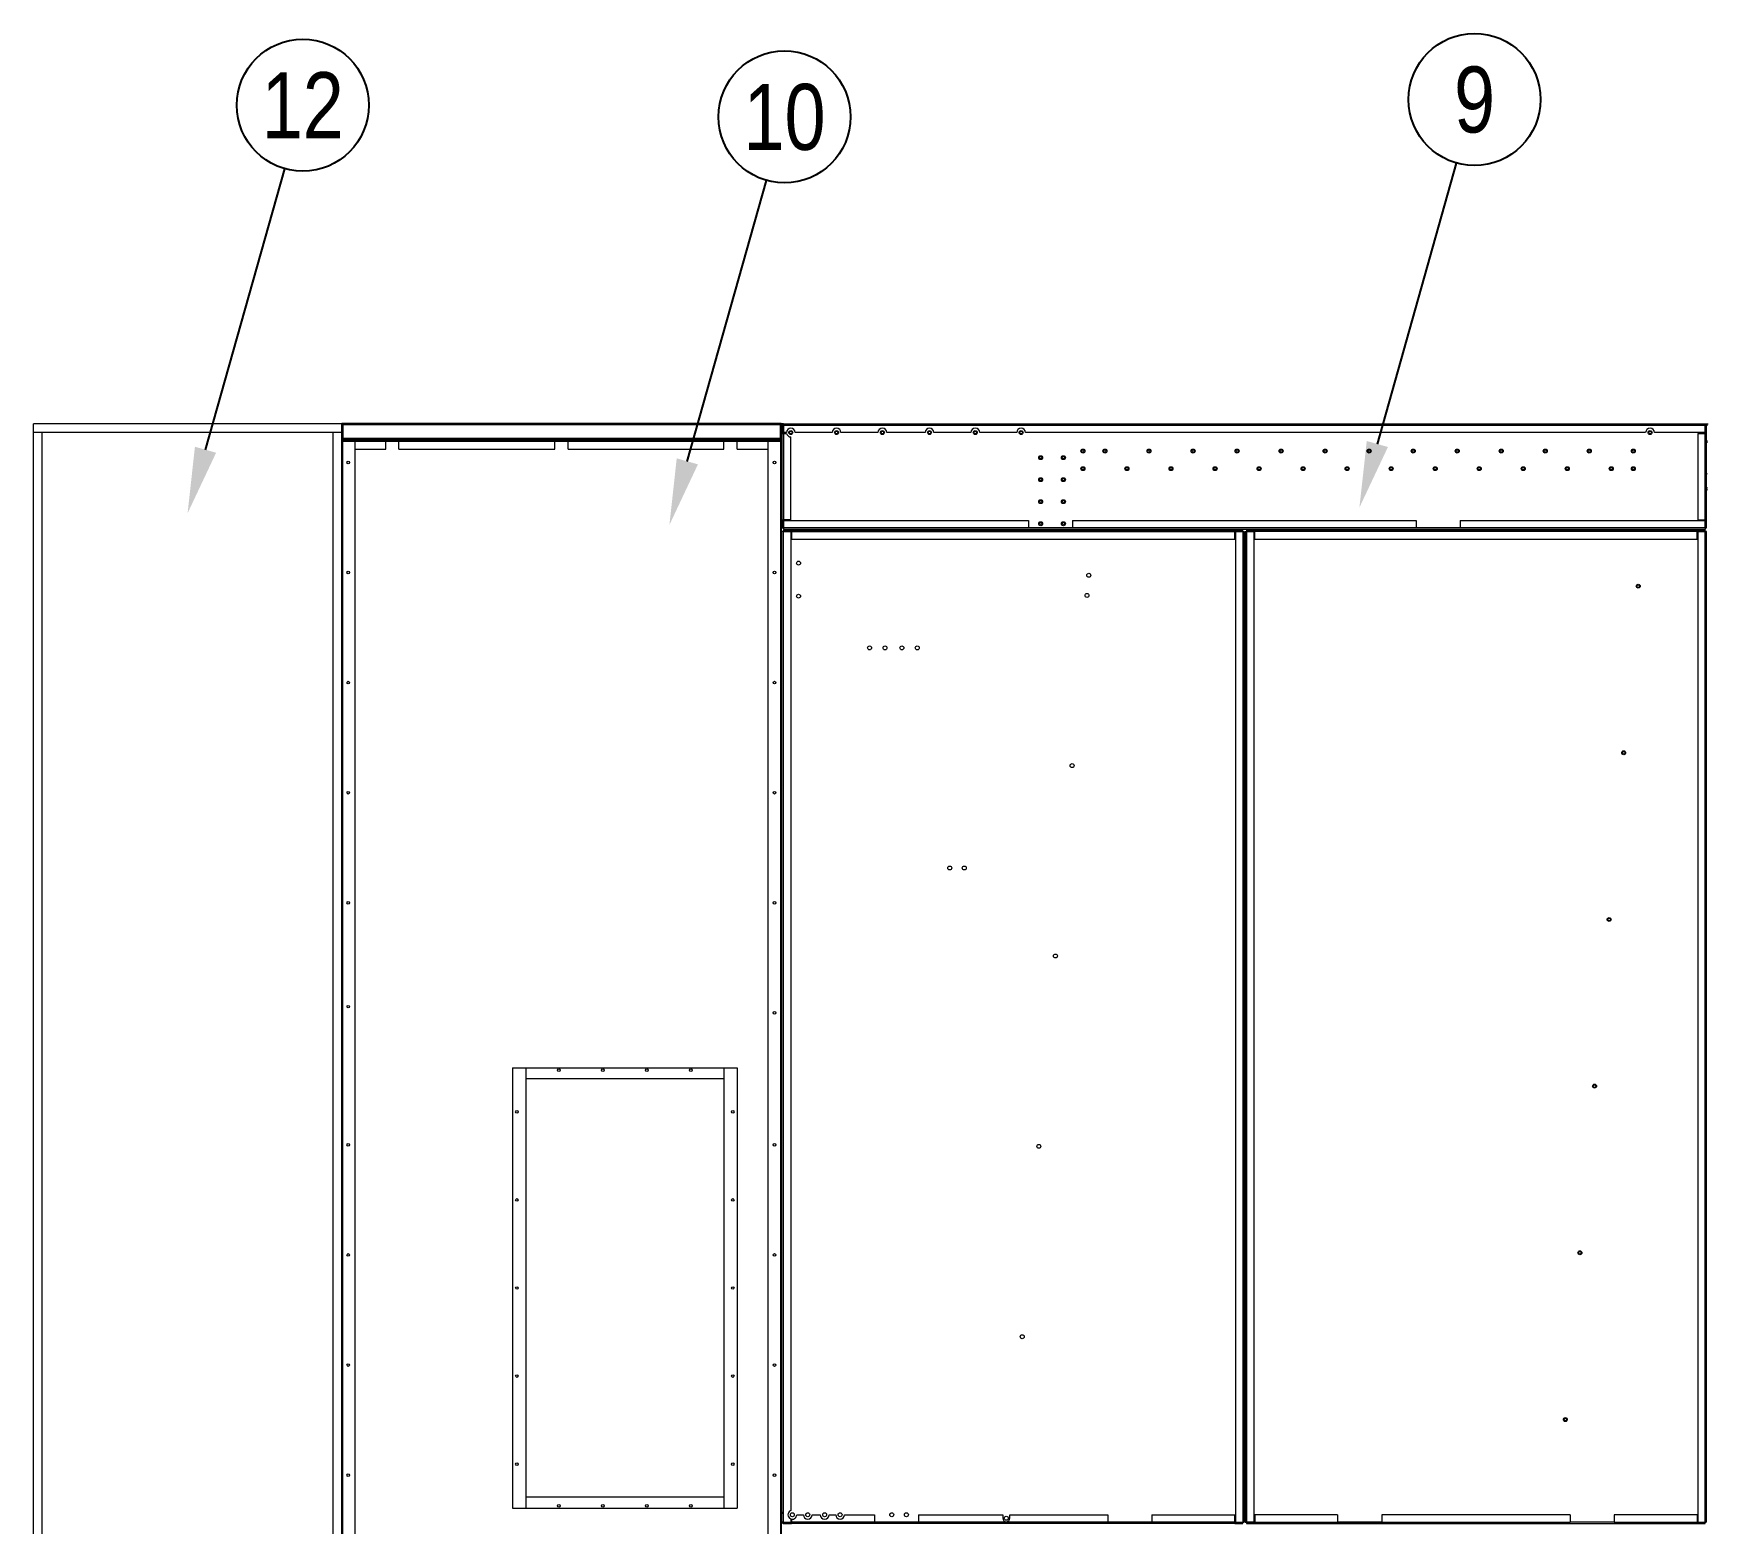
# Model space of a CAD drawing. Header units: millimetres. Extents: x -662372 to 32037, y -140374 to 23117.
# Drawn here: x 11523 to 15325, y 10407 to 13791 of the extents above; entities that cross this region are included whole.
import ezdxf
from ezdxf.enums import TextEntityAlignment as Align

# ---------------------------------------------------------------- set-up
doc = ezdxf.new("R2010")
doc.units = ezdxf.units.MM
doc.linetypes.add('HIDDEN', pattern=[0.375, 0.25, -0.125])
for name, color, linetype in [('냉각탑_dim', 1, 'Continuous'), ('냉각탑_text', 3, 'Continuous'), ('숨은선', 5, 'HIDDEN')]:
    doc.layers.add(name, color=color, linetype=linetype)
doc.styles.get("Standard").update_dxf_attribs({"font": 'arial.ttf'})

# ---------------------------------------------------------------- blocks, each defined once
blk = doc.blocks.new('A$C42073BE0')
for p, q in [((0, 998), (0, 0)), ((0, 998), (36, 998)), ((36, 998), (36, 0)), ((0, 0), (36, 0))]:
    blk.add_line(p, q)
at = {"layer": '숨은선', "ltscale": 4}
for p, q in [((1.6, 996.4), (34.4, 996.4)), ((1.6, 996.4), (1.6, 0)), ((34.4, 996.4), (34.4, 0)), ((1.6, 1.6), (34.4, 1.6))]:
    blk.add_line(p, q, dxfattribs=at)
blk = doc.blocks.new('1')
at = {"lineweight": 20}
for p, q in [((12222.5, 12904.6), (11522.5, 12904.6)), ((11522.5, 9904.6), (11522.5, 12904.6)), ((12222.5, 12884.6), (11522.5, 12884.6)), ((11542.5, 9924.6), (11542.5, 12884.6)), ((12202.5, 12884.6), (12202.5, 9924.6)), ((12222.5, 12866.6), (12222.5, 9966.6)), ((12222.5, 12866.6), (13220.5, 12866.6)), ((13220.5, 12866.6), (13220.5, 9966.6)), ((12610.5, 11441.6), (12610.5, 10441.6)), ((12610.5, 11441.6), (13120.5, 11441.6)), ((12640.5, 11441.6), (12640.5, 10441.6)), ((13090.5, 11416.6), (12640.5, 11416.6)), ((13090.5, 11441.6), (13090.5, 10441.6)), ((13120.5, 11441.6), (13120.5, 10441.6)), ((13090.5, 10466.6), (12640.5, 10466.6)), ((12610.5, 10441.6), (13120.5, 10441.6))]:
    blk.add_line(p, q, dxfattribs=at)
at = {"color": 0, "lineweight": 20}
for p, q in [((13222.5, 12904.6), (12222.5, 12904.6)), ((12222.5, 9904.6), (12222.5, 12904.6)), ((13226.1, 12904.6), (13222.5, 12904.6))]:
    blk.add_line(p, q, dxfattribs=at)
at = {"color": 7, "lineweight": 20, "ltscale": 0.001111}
for p, q in [((13224.5, 12901.1), (13222.5, 12901.1)), ((15322.5, 12901.1), (15320.5, 12901.1)), ((13226, 12884.6), (13226, 12882.6)), ((15322.5, 12865.7), (15324.5, 12865.7)), ((15322.5, 12862.6), (15324.5, 12862.6)), ((13222.5, 12668.1), (13224.5, 12668.1)), ((13226, 12686.6), (13226, 12684.6)), ((13772, 12664.6), (13772, 12662.6)), ((13783.5, 12664.6), (13783.5, 12662.6)), ((13787, 12662.6), (13787, 12664.6)), ((13789, 12662.6), (13789, 12664.6)), ((13790.5, 12664.6), (13790.5, 12662.6)), ((13886.5, 12664.6), (13886.5, 12662.6)), ((13888.5, 12662.6), (13888.5, 12664.6)), ((13890.5, 12662.6), (13890.5, 12664.6)), ((13935.5, 12662.6), (13935.5, 12664.6)), ((13937.5, 12662.6), (13937.5, 12664.6)), ((13939.5, 12664.6), (13939.5, 12662.6)), ((13941.5, 12664.6), (13941.5, 12662.6)), ((15167.5, 12664.6), (15167.5, 12662.6)), ((15169.5, 12662.6), (15169.5, 12664.6)), ((15320.5, 12668.1), (15322.5, 12668.1)), ((14272.5, 12658.6), (14274.5, 12658.6)), ((14272.5, 12632.1), (14274.5, 12632.1)), ((14272.5, 12628.6), (14274.5, 12628.6)), ((14274.5, 12610.6), (14272.5, 12610.6))]:
    blk.add_line(p, q, dxfattribs=at)
at = {"color": 7, "lineweight": 20, "ltscale": 0.010278}
for p, q in [((13222.5, 12901.1), (13222.5, 12882.6)), ((13224.5, 12882.6), (13224.5, 12901.1)), ((15319, 12882.6), (15319, 12901.1)), ((15320.5, 12901.1), (15320.5, 12882.6)), ((15322.5, 12882.6), (15322.5, 12901.1)), ((13222.5, 12686.6), (13222.5, 12668.1)), ((13224.5, 12668.1), (13224.5, 12686.6)), ((13244.1, 12662.6), (13225.6, 12662.6)), ((13225.6, 12661), (13244.1, 12661)), ((14269.4, 12662.6), (14250.9, 12662.6)), ((14250.9, 12661), (14269.4, 12661)), ((14296.1, 12662.6), (14277.6, 12662.6)), ((14277.6, 12661), (14296.1, 12661)), ((15319.4, 12662.6), (15300.9, 12662.6)), ((15300.9, 12661), (15319.4, 12661)), ((15319, 12668.1), (15319, 12686.6)), ((15320.5, 12686.6), (15320.5, 12668.1)), ((15322.5, 12668.1), (15322.5, 12686.6)), ((13225.6, 12659.5), (13244.1, 12659.5)), ((14250.9, 12659.5), (14269.4, 12659.5)), ((14277.6, 12659.5), (14296.1, 12659.5)), ((15300.9, 12659.5), (15319.4, 12659.5)), ((13244.1, 10408.2), (13225.6, 10408.2)), ((13225.6, 10406.6), (13244.1, 10406.6)), ((14269.4, 10408.2), (14250.9, 10408.2)), ((14250.9, 10406.6), (14269.4, 10406.6)), ((14296.1, 10408.2), (14277.6, 10408.2)), ((14277.6, 10406.6), (14296.1, 10406.6)), ((15319.4, 10408.2), (15300.9, 10408.2)), ((15300.9, 10406.6), (15319.4, 10406.6))]:
    blk.add_line(p, q, dxfattribs=at)
at = {"color": 7, "lineweight": 20, "ltscale": 0.000833333}
for p, q in [((13226, 12901.1), (13224.5, 12901.1)), ((15319, 12901.1), (15320.5, 12901.1)), ((13226, 12668.1), (13224.5, 12668.1)), ((13225.6, 12659.5), (13225.6, 12661)), ((14269.4, 12659.5), (14269.4, 12661)), ((14277.6, 12659.5), (14277.6, 12661)), ((15319, 12668.1), (15320.5, 12668.1)), ((15319.4, 12659.5), (15319.4, 12661)), ((13225.6, 10409.7), (13225.6, 10408.2)), ((14269.4, 10409.7), (14269.4, 10408.2)), ((14277.6, 10409.7), (14277.6, 10408.2)), ((15319.4, 10409.7), (15319.4, 10408.2))]:
    blk.add_line(p, q, dxfattribs=at)
at = {"color": 7, "lineweight": 20}
for p, q in [((13226, 12904.6), (15319, 12904.6)), ((13226, 12901.1), (15319, 12901.1)), ((15184, 12884.6), (13775.5, 12884.6)), ((15319, 12664.6), (13226, 12664.6)), ((13244.1, 12662.6), (14250.9, 12662.6)), ((15300.9, 12662.6), (14296.1, 12662.6)), ((13222.5, 10409.7), (13222.5, 12659.5)), ((13225.6, 10409.7), (13225.6, 12659.5)), ((13242.5, 12659.5), (13242.5, 10436)), ((13244.1, 12659.5), (14250.9, 12659.5)), ((13244.1, 12642.6), (14250.9, 12642.6)), ((14252.5, 12659.5), (14252.5, 10409.7)), ((14269.4, 12659.5), (14269.4, 10409.7)), ((14272.5, 12659.5), (14272.5, 10409.7)), ((14274.5, 12659.5), (14274.5, 10409.7)), ((14277.6, 12659.5), (14277.6, 10409.7)), ((14294.5, 10409.7), (14294.5, 12659.5)), ((15300.9, 12659.5), (14296.1, 12659.5)), ((14296.1, 12642.6), (15300.9, 12642.6)), ((15302.5, 12659.5), (15302.5, 10409.7)), ((15319.4, 10409.7), (15319.4, 12659.5)), ((15322.5, 10409.7), (15322.5, 12659.5)), ((14250.9, 10406.6), (13244.1, 10406.6)), ((14296.1, 10406.6), (15300.9, 10406.6))]:
    blk.add_line(p, q, dxfattribs=at)
at = {"color": 7, "lineweight": 20, "ltscale": 0.001944}
for p, q in [((13226, 12901.1), (13226, 12904.6)), ((15319, 12901.1), (15319, 12904.6)), ((13222.5, 12882.6), (13226, 12882.6)), ((15322.5, 12882.6), (15319, 12882.6)), ((13222.5, 12686.6), (13226, 12686.6)), ((13226, 12668.1), (13226, 12664.6)), ((15322.5, 12686.6), (15319, 12686.6)), ((15319, 12668.1), (15319, 12664.6))]:
    blk.add_line(p, q, dxfattribs=at)
at = {"color": 7, "lineweight": 20, "ltscale": 0.009167}
for p, q in [((13226, 12901.1), (13226, 12884.6)), ((15319, 12884.6), (15319, 12901.1)), ((15302.5, 12882.6), (15319, 12882.6)), ((13242.5, 12686.6), (13226, 12686.6)), ((13226, 12684.6), (13226, 12668.1)), ((13782.5, 12684.6), (13782.5, 12668.1)), ((13882.5, 12684.6), (13882.5, 12668.1)), ((14662.5, 12684.6), (14662.5, 12668.1)), ((14762.5, 12684.6), (14762.5, 12668.1)), ((15302.5, 12686.6), (15319, 12686.6)), ((15319, 12668.1), (15319, 12684.6))]:
    blk.add_line(p, q, dxfattribs=at)
at = {"color": 7, "lineweight": 20, "ltscale": 0.003944}
blk.add_line((15319, 12904.6), (15326.1, 12904.6), dxfattribs=at)
at = {"color": 7, "lineweight": 20, "ltscale": 0.003056}
blk.add_line((15319, 12901.5), (15324.5, 12901.5), dxfattribs=at)
at = {"color": 5, "lineweight": 20}
for p, q in [((12252.5, 12866.6), (12252.5, 9966.6)), ((12322.5, 12846.6), (12322.5, 12866.6)), ((12322.5, 12865), (12352.5, 12865)), ((12352.5, 12846.6), (12352.5, 12866.6)), ((12706.5, 12846.6), (12706.5, 12866.6)), ((12706.5, 12865), (12736.5, 12865)), ((12736.5, 12846.6), (12736.5, 12866.6)), ((13090.5, 12846.6), (13090.5, 12866.6)), ((13090.5, 12865), (13120.5, 12865)), ((13120.5, 12846.6), (13120.5, 12866.6)), ((13190.5, 12866.6), (13190.5, 9966.6)), ((12252.5, 12846.6), (12322.5, 12846.6)), ((12252.5, 12846.6), (12322.5, 12846.6)), ((12352.5, 12846.6), (12706.5, 12846.6)), ((12736.5, 12846.6), (13090.5, 12846.6)), ((13120.5, 12846.6), (13190.5, 12846.6))]:
    blk.add_line(p, q, dxfattribs=at)
at = {"color": 7, "lineweight": 20, "ltscale": 0.108889}
for p, q in [((13222.5, 12882.6), (13222.5, 12686.6)), ((13226, 12882.6), (13226, 12686.6)), ((15302.5, 12882.6), (15302.5, 12686.6)), ((15319, 12686.6), (15319, 12882.6)), ((15322.5, 12686.6), (15322.5, 12882.6))]:
    blk.add_line(p, q, dxfattribs=at)
at = {"color": 7, "lineweight": 20, "ltscale": 0.003611}
blk.add_line((13232.5, 12884.6), (13226, 12884.6), dxfattribs=at)
at = {"color": 7, "lineweight": 20, "ltscale": 0.003723}
blk.add_line((13226, 12882.6), (13232.7, 12882.6), dxfattribs=at)
at = {"color": 7, "lineweight": 20, "ltscale": 0.104444}
blk.add_line((13242.5, 12686.6), (13242.5, 12874.6), dxfattribs=at)
at = {"color": 7, "lineweight": 20, "ltscale": 0.046667}
for p, q in [((13336.5, 12884.6), (13252.5, 12884.6)), ((13440.5, 12884.6), (13356.5, 12884.6)), ((13651.5, 12884.6), (13567.5, 12884.6)), ((13755.5, 12884.6), (13671.5, 12884.6))]:
    blk.add_line(p, q, dxfattribs=at)
at = {"color": 7, "lineweight": 20, "ltscale": 0.048333}
blk.add_line((13547.5, 12884.6), (13460.5, 12884.6), dxfattribs=at)
at = {"color": 7, "lineweight": 20, "ltscale": 0.063889}
blk.add_line((15319, 12884.6), (15204, 12884.6), dxfattribs=at)
at = {"color": 7, "lineweight": 20, "ltscale": 0.001373}
for p, q in [((15322.5, 12790.5), (15324.5, 12791.9)), ((15324.5, 12758.7), (15322.5, 12757.2)), ((15324.5, 12754.8), (15322.5, 12753.4))]:
    blk.add_line(p, q, dxfattribs=at)
at = {"color": 7, "lineweight": 20, "ltscale": 0.000888889}
for p, q in [((13225.6, 12662.6), (13225.6, 12661)), ((14269.4, 12661), (14269.4, 12662.6)), ((14277.6, 12662.6), (14277.6, 12661)), ((15319.4, 12661), (15319.4, 12662.6)), ((14250.9, 12659.5), (14252.5, 12659.5)), ((13225.6, 10408.2), (13225.6, 10406.6)), ((13244.1, 10409.7), (13242.5, 10409.7)), ((14252.5, 10409.7), (14250.9, 10409.7)), ((14269.4, 10406.6), (14269.4, 10408.2)), ((14277.6, 10408.2), (14277.6, 10406.6)), ((14296.1, 10409.7), (14294.5, 10409.7)), ((15302.5, 10409.7), (15300.9, 10409.7)), ((15319.4, 10406.6), (15319.4, 10408.2))]:
    blk.add_line(p, q, dxfattribs=at)
at = {"color": 7, "lineweight": 20, "ltscale": 0.309167}
for p, q in [((13226, 12684.6), (13782.5, 12684.6)), ((13782.5, 12668.1), (13226, 12668.1)), ((14762.5, 12684.6), (15319, 12684.6)), ((15319, 12668.1), (14762.5, 12668.1))]:
    blk.add_line(p, q, dxfattribs=at)
at = {"color": 7, "lineweight": 20, "ltscale": 0.001722}
for p, q in [((13244.1, 12659.5), (13244.1, 12662.6)), ((14250.9, 12659.5), (14250.9, 12662.6)), ((14296.1, 12662.6), (14296.1, 12659.5)), ((15300.9, 12662.6), (15300.9, 12659.5)), ((13225.6, 12659.5), (13222.5, 12659.5)), ((14269.4, 12659.5), (14272.5, 12659.5)), ((14274.5, 12659.5), (14277.6, 12659.5)), ((15322.5, 12659.5), (15319.4, 12659.5)), ((13225.6, 10409.7), (13222.5, 10409.7)), ((13244.1, 10409.7), (13244.1, 10406.6)), ((14250.9, 10409.7), (14250.9, 10406.6)), ((14269.4, 10409.7), (14272.5, 10409.7)), ((14274.5, 10409.7), (14277.6, 10409.7)), ((14296.1, 10406.6), (14296.1, 10409.7)), ((15300.9, 10406.6), (15300.9, 10409.7)), ((15322.5, 10409.7), (15319.4, 10409.7))]:
    blk.add_line(p, q, dxfattribs=at)
at = {"color": 7, "lineweight": 20, "ltscale": 0.055556}
for p, q in [((13882.5, 12668.1), (13782.5, 12668.1)), ((13882.5, 12668.1), (13782.5, 12668.1)), ((14762.5, 12668.1), (14662.5, 12668.1)), ((14762.5, 12668.1), (14662.5, 12668.1)), ((13532.5, 10409.7), (13432.5, 10409.7)), ((14062.5, 10409.7), (13962.5, 10409.7)), ((14062.5, 10409.7), (13962.5, 10409.7)), ((14484.5, 10409.7), (14584.5, 10409.7)), ((14584.5, 10409.7), (14484.5, 10409.7)), ((15112.5, 10409.7), (15012.5, 10409.7))]:
    blk.add_line(p, q, dxfattribs=at)
at = {"color": 7, "lineweight": 20, "ltscale": 0.433333}
for p, q in [((13882.5, 12684.6), (14662.5, 12684.6)), ((14662.5, 12668.1), (13882.5, 12668.1))]:
    blk.add_line(p, q, dxfattribs=at)
at = {"color": 7, "lineweight": 20, "ltscale": 0.009389}
for p, q in [((13242.5, 12659.5), (13225.6, 12659.5)), ((13244.1, 12659.5), (13244.1, 12642.6)), ((14250.9, 12642.6), (14250.9, 12659.5)), ((14269.4, 12659.5), (14252.5, 12659.5)), ((14294.5, 12659.5), (14277.6, 12659.5)), ((14296.1, 12642.6), (14296.1, 12659.5)), ((15300.9, 12642.6), (15300.9, 12659.5)), ((15302.5, 12659.5), (15319.4, 12659.5)), ((13432.5, 10426.6), (13432.5, 10409.7)), ((13532.5, 10426.6), (13532.5, 10409.7)), ((13962.5, 10426.6), (13962.5, 10409.7)), ((14062.5, 10426.6), (14062.5, 10409.7)), ((14250.9, 10409.7), (14250.9, 10426.6)), ((14296.1, 10426.6), (14296.1, 10409.7)), ((14484.5, 10426.6), (14484.5, 10409.7)), ((14584.5, 10426.6), (14584.5, 10409.7)), ((15012.5, 10426.6), (15012.5, 10409.7)), ((15112.5, 10426.6), (15112.5, 10409.7)), ((15300.9, 10426.6), (15300.9, 10409.7)), ((13225.6, 10409.7), (13242.5, 10409.7)), ((14252.5, 10409.7), (14269.4, 10409.7)), ((14294.5, 10409.7), (14277.6, 10409.7)), ((15302.5, 10409.7), (15319.4, 10409.7))]:
    blk.add_line(p, q, dxfattribs=at)
at = {"color": 7, "lineweight": 20, "ltscale": 0.000888888}
for p, q in [((13242.5, 12659.5), (13244.1, 12659.5)), ((13244.1, 10409.7), (13242.5, 10409.7))]:
    blk.add_line(p, q, dxfattribs=at)
at = {"color": 7, "lineweight": 20, "ltscale": 0.011818}
blk.add_line((13222.5, 10433.4), (13220.6, 10412.2), dxfattribs=at)
at = {"color": 7, "lineweight": 20, "ltscale": 0.008333}
for p, q in [((13256, 10426.6), (13271, 10426.6)), ((13329.4, 10426.6), (13344.4, 10426.6))]:
    blk.add_line(p, q, dxfattribs=at)
at = {"color": 7, "lineweight": 20, "ltscale": 0.010222}
blk.add_line((13291, 10426.6), (13309.4, 10426.6), dxfattribs=at)
at = {"color": 7, "lineweight": 20, "ltscale": 0.037841}
blk.add_line((13364.4, 10426.6), (13432.5, 10426.6), dxfattribs=at)
at = {"color": 7, "lineweight": 20, "ltscale": 0.106316}
blk.add_line((13532.5, 10426.6), (13723.9, 10426.6), dxfattribs=at)
at = {"color": 7, "lineweight": 20, "ltscale": 0.004483}
for p, q in [((13723.9, 10426.6), (13723.9, 10418.6)), ((13739.9, 10418.6), (13739.9, 10426.6))]:
    blk.add_line(p, q, dxfattribs=at)
at = {"color": 7, "lineweight": 20, "ltscale": 0.123684}
blk.add_line((13739.9, 10426.6), (13962.5, 10426.6), dxfattribs=at)
at = {"color": 7, "lineweight": 20, "ltscale": 0.104667}
for p, q in [((14062.5, 10426.6), (14250.9, 10426.6)), ((14484.5, 10426.6), (14296.1, 10426.6)), ((15300.9, 10426.6), (15112.5, 10426.6)), ((13432.5, 10409.7), (13244.1, 10409.7)), ((14250.9, 10409.7), (14062.5, 10409.7)), ((14296.1, 10409.7), (14484.5, 10409.7)), ((15112.5, 10409.7), (15300.9, 10409.7))]:
    blk.add_line(p, q, dxfattribs=at)
at = {"color": 7, "lineweight": 20, "ltscale": 0.237778}
for p, q in [((15012.5, 10426.6), (14584.5, 10426.6)), ((14584.5, 10409.7), (15012.5, 10409.7))]:
    blk.add_line(p, q, dxfattribs=at)
at = {"color": 7, "lineweight": 20, "ltscale": 0.001034}
blk.add_line((13220.6, 10412.2), (13222.5, 10412), dxfattribs=at)
at = {"color": 7, "lineweight": 20, "ltscale": 0.004182}
blk.add_line((13242.5, 10417.3), (13242.5, 10409.7), dxfattribs=at)
at = {"color": 7, "lineweight": 20, "ltscale": 0.003933}
blk.add_line((13244.1, 10416.8), (13244.1, 10409.7), dxfattribs=at)
at = {"color": 7, "lineweight": 20, "ltscale": 0.238889}
blk.add_line((13962.5, 10409.7), (13532.5, 10409.7), dxfattribs=at)
at = {"color": 7, "lineweight": 20}
for centre, radius in [((13242.5, 12884.6), 4.5), ((13346.5, 12884.6), 4.5), ((13450.5, 12884.6), 4.5), ((13557.5, 12884.6), 4.5), ((13661.5, 12884.6), 4.5), ((13765.5, 12884.6), 4.5), ((15194, 12884.6), 4.5), ((13242.5, 12884.6), 3), ((13346.5, 12884.6), 3), ((13450.5, 12884.6), 3), ((13557.5, 12884.6), 3), ((13661.5, 12884.6), 3), ((13765.5, 12884.6), 3), ((15194, 12884.6), 3), ((13810, 12827.6), 4.5), ((13810, 12827.6), 3), ((13861.5, 12827.6), 4.5), ((13861.5, 12827.6), 3), ((13906, 12842.6), 4.5), ((13906, 12842.6), 3), ((13956, 12842.6), 4.5), ((13956, 12842.6), 3), ((14056, 12842.6), 4.5), ((14056, 12842.6), 3), ((14156, 12842.6), 4.5), ((14156, 12842.6), 3), ((14256, 12842.6), 4.5), ((14256, 12842.6), 3), ((14356, 12842.6), 4.5), ((14356, 12842.6), 3), ((14456, 12842.6), 4.5), ((14456, 12842.6), 3), ((14556, 12842.6), 4.5), ((14556, 12842.6), 3), ((14656, 12842.6), 4.5), ((14656, 12842.6), 3), ((14756, 12842.6), 4.5), ((14756, 12842.6), 3), ((14856, 12842.6), 4.5), ((14856, 12842.6), 3), ((14956, 12842.6), 4.5), ((14956, 12842.6), 3), ((15056, 12842.6), 4.5), ((15056, 12842.6), 3), ((15156, 12842.6), 4.5), ((15156, 12842.6), 3), ((13810, 12777.6), 4.5), ((13810, 12777.6), 3), ((13861.5, 12777.6), 4.5), ((13861.5, 12777.6), 3), ((13906, 12802.6), 4.5), ((13906, 12802.6), 3), ((14006, 12802.6), 4.5), ((14006, 12802.6), 3), ((14106, 12802.6), 4.5), ((14106, 12802.6), 3), ((14206, 12802.6), 4.5), ((14206, 12802.6), 3), ((14306, 12802.6), 4.5), ((14306, 12802.6), 3), ((14406, 12802.6), 4.5), ((14406, 12802.6), 3), ((14506, 12802.6), 4.5), ((14506, 12802.6), 3), ((14606, 12802.6), 4.5), ((14606, 12802.6), 3), ((14706, 12802.6), 4.5), ((14706, 12802.6), 3), ((14806, 12802.6), 4.5), ((14806, 12802.6), 3), ((14906, 12802.6), 4.5), ((14906, 12802.6), 3), ((15006, 12802.6), 4.5), ((15006, 12802.6), 3), ((15106, 12802.6), 4.5), ((15106, 12802.6), 3), ((15156, 12802.6), 4.5), ((15156, 12802.6), 3), ((13810, 12727.6), 4.5), ((13810, 12727.6), 3), ((13861.5, 12727.6), 4.5), ((13861.5, 12727.6), 3), ((13810, 12677.6), 4.5), ((13810, 12677.6), 3), ((13861.5, 12677.6), 4.5), ((13861.5, 12677.6), 3), ((13260, 12588), 4.5), ((13919.3, 12560.4), 4.5), ((13260, 12513), 4.5), ((13915.2, 12514.6), 4.5), ((15167.2, 12535.7), 4.5), ((15167.2, 12535.7), 3), ((13421.4, 12395.6), 4.5), ((13456.4, 12395.6), 4.5), ((13494.8, 12395.6), 4.5), ((13529.8, 12395.6), 4.5), ((13881.4, 12128.1), 4.5), ((15134.1, 12157.2), 4.5), ((15134.1, 12157.2), 3), ((13603.5, 11895.6), 4.5), ((13636.5, 11895.6), 4.5), ((15101, 11778.6), 4.5), ((15101, 11778.6), 3), ((13843.6, 11695.7), 4.5), ((15067.9, 11400.1), 4.5), ((15067.9, 11400.1), 3), ((13805.8, 11263.4), 4.5), ((15034.7, 11021.5), 4.5), ((15034.7, 11021.5), 3), ((13768, 10831), 4.5), ((15001.6, 10642.9), 4.5), ((15001.6, 10642.9), 3), ((13246, 10426.6), 4.5), ((13281, 10426.6), 4.5), ((13319.4, 10426.6), 4.5), ((13354.4, 10426.6), 4.5), ((13471.8, 10426.6), 4.5), ((13505, 10426.6), 4.5), ((13731.9, 10418.6), 4.5)]:
    blk.add_circle(centre, radius, dxfattribs=at)
at = {"lineweight": 20}
for centre in [(12237.5, 12816.6), (13205.5, 12816.6), (12237.5, 12566.6), (13205.5, 12566.6), (12237.5, 12316.6), (13205.5, 12316.6), (12237.5, 12066.6), (13205.5, 12066.6), (12237.5, 11816.6), (13205.5, 11816.6), (12237.5, 11580.6), (13205.5, 11566.6), (12715.5, 11436.6), (12815.5, 11436.6), (12915.5, 11436.6), (13015.5, 11436.6), (12620.5, 11341.6), (13110.5, 11341.6), (12237.5, 11266.6), (13205.5, 11266.6), (12620.5, 11141.6), (13110.5, 11141.6), (12237.5, 11016.6), (13205.5, 11016.6), (12620.5, 10941.6), (13110.5, 10941.6), (12237.5, 10766.6), (13205.5, 10766.6), (12620.5, 10741.6), (13110.5, 10741.6), (12620.5, 10541.6), (13110.5, 10541.6), (12237.5, 10516.6), (13205.5, 10516.6), (12715.5, 10446.6), (12815.5, 10446.6), (12915.5, 10446.6), (13015.5, 10446.6)]:
    blk.add_circle(centre, 3, dxfattribs=at)
at = {"color": 7, "lineweight": 20}
for centre, radius, start, end in [((13226.1, 12901), 3.6, 91.5918, 178.4088), ((13226.1, 12901), 1.6, 93.5833, 176.4167), ((13226.1, 12901), 3.6, 90, 90.2418), ((13242.5, 12884.6), 10, 0, 180), ((13346.5, 12884.6), 10, 0, 180), ((13450.5, 12884.6), 10, 0, 180), ((13557.5, 12884.6), 10, 0, 180), ((13661.5, 12884.6), 10, 0, 180), ((13765.5, 12884.6), 10, 0, 180), ((13781.9, 12901), 3.6, 89.7582, 90), ((13791, 12901.1), 3.5, 90, 90.2449), ((15194, 12884.6), 10, 0, 180), ((13242.5, 12884.6), 10, 191.5372, 270), ((13246, 10426.6), 10, 110.4057, 249.5943), ((13246, 10426.6), 10, 259.1251, 0), ((13281, 10426.6), 10, 180, 0), ((13319.4, 10426.6), 10, 180, 0), ((13354.4, 10426.6), 10, 180, 0), ((13731.9, 10418.6), 8, 180, 0), ((13226, 10410.1), 3.5, 175, 263.6565), ((13226, 10410.1), 1.5, 195.4662, 255.061)]:
    blk.add_arc(centre, radius, start, end, dxfattribs=at)
at = {"layer": '냉각탑_dim', "lineweight": -3}
for points in [[(11937.3, 12838.8), (11872.5, 12701.3), (11889.2, 12852.4)], [(14598.7, 12851.8), (14533.9, 12714.3), (14550.6, 12865.4)], [(13031.6, 12812.4), (12966.8, 12674.8), (12983.4, 12826)]]:
    blk.add_solid(points, dxfattribs=at)
at = {"layer": '숨은선', "lineweight": 20, "ltscale": 4}
for p, q in [((12224.1, 12866.6), (12224.1, 9968.2)), ((12224.1, 12865), (12706.5, 12865)), ((12736.5, 12865), (13090.5, 12865)), ((13120.5, 12865), (13220.5, 12865)), ((13218.9, 12866.6), (13218.9, 9968.2))]:
    blk.add_line(p, q, dxfattribs=at)
at = {"color": 2, "lineweight": 20, "rotation": 270}
blk.add_blockref('A$C42073BE0', (12222.5, 12904.6), dxfattribs=at)

msp = doc.modelspace()

# ---------------------------------------------------------------- linework, layer by layer
at = {"layer": '냉각탑_dim', "linetype": 'ByBlock', "lineweight": -3}
for points in [[(11913.2, 12845.6), (12093.3, 13483.7)], [(14574.6, 12858.6), (14754.7, 13496.7)], [(13007.5, 12819.2), (13187.6, 13457.3)]]:
    msp.add_lwpolyline(points, dxfattribs=at)
for centre in [(12134.1, 13628.1), (14795.4, 13641.1), (13228.3, 13601.6)]:
    msp.add_circle(centre, 150, dxfattribs=at)

# ---------------------------------------------------------------- block references
msp.add_blockref('1', (0, 0))

# ---------------------------------------------------------------- texts
at = {"layer": '냉각탑_text', "width": 0.8}
for s, p in [('12', (12134.1, 13628.1)), ('9', (14795.4, 13641.1)), ('10', (13228.3, 13601.6))]:
    msp.add_text(s, height=150, dxfattribs=at).set_placement(p, align=Align.MIDDLE_CENTER)

doc.saveas('drawing.dxf')
